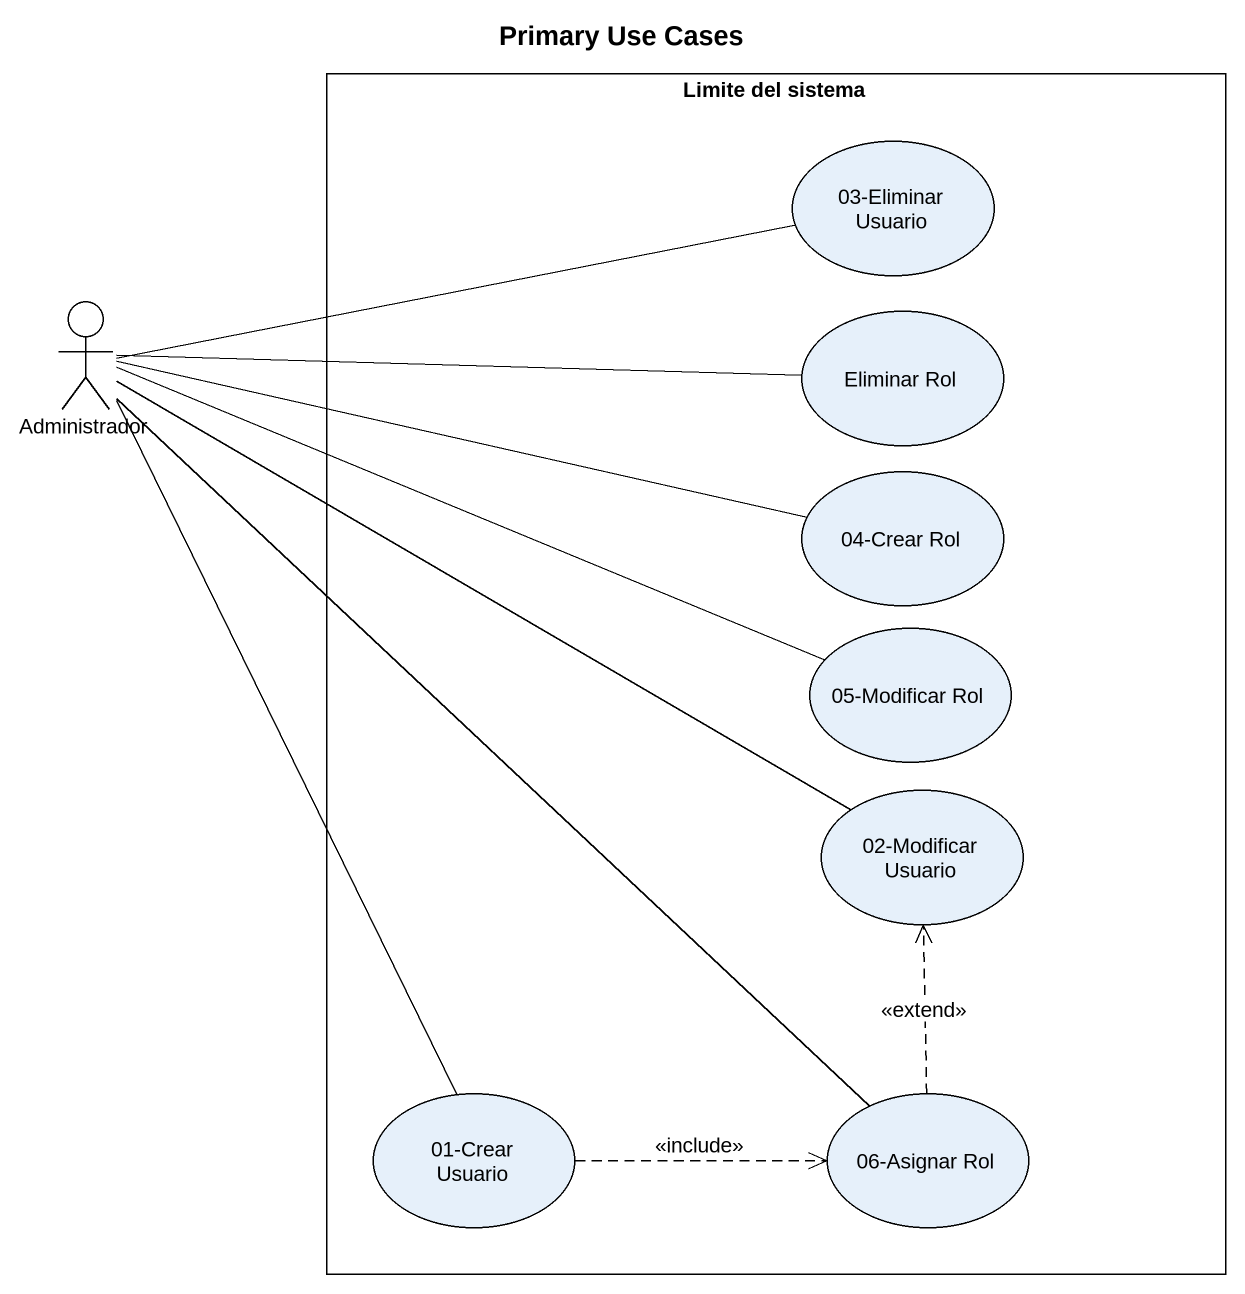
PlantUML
@startuml
title Primary Use Cases
rectangle "Limite del sistema" as Limite_del_sistema {
  usecase "03-Eliminar Usuario" as u03_Eliminar_Usuario
  usecase "Eliminar Rol" as Eliminar_Rol
  usecase "04-Crear Rol" as u04_Crear_Rol
  usecase "05-Modificar Rol" as u05_Modificar_Rol
  usecase "02-Modificar Usuario" as u02_Modificar_Usuario
  usecase "01-Crear Usuario" as u01_Crear_Usuario
  usecase "06-Asignar Rol" as u06_Asignar_Rol
}
actor Administrador
Administrador -right- u03_Eliminar_Usuario
Administrador -right- Eliminar_Rol
Administrador -right- u04_Crear_Rol
Administrador -right- u05_Modificar_Rol
Administrador -right- u02_Modificar_Usuario
Administrador -- u01_Crear_Usuario
Administrador -- u06_Asignar_Rol
u01_Crear_Usuario .right.> u06_Asignar_Rol : <<include>>
u06_Asignar_Rol .up.> u02_Modificar_Usuario : <<extend>>
@enduml
